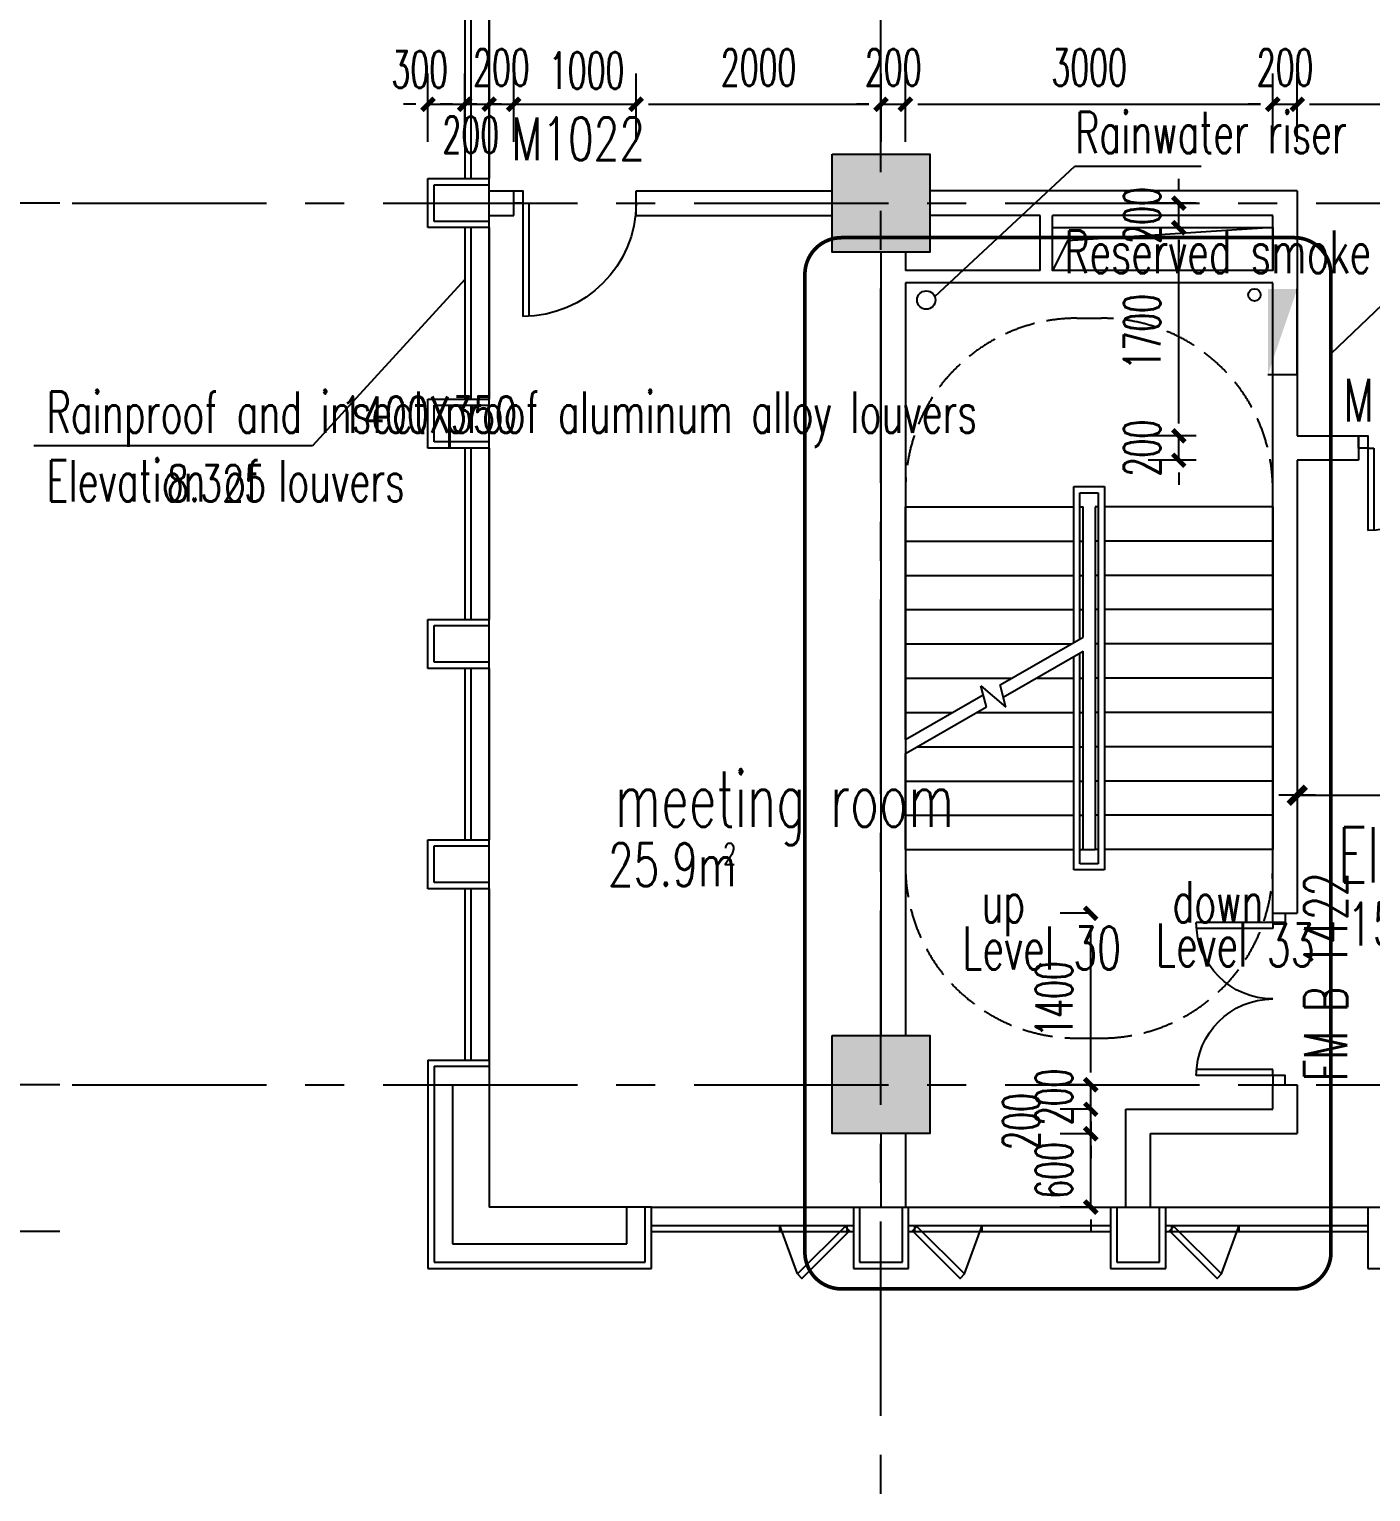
# Model space of a CAD drawing. Extents: x 824790 to 994147, y 4290613 to 4374713.
# Drawn here: x 836554 to 847510, y 4318671 to 4330616 of the extents above; entities that cross this region are included whole.
import ezdxf

# ---------------------------------------------------------------- set-up
doc = ezdxf.new("R2010")
doc.units = 0
doc.header["$LTSCALE"] = 1000
doc.header["$MEASUREMENT"] = 0
for name, pattern in [('ACAD_ISO08W100', [36, 24, -3, 6, -3]), ('CENTER', [50.8, 31.75, -6.35, 6.35, -6.35]), ('DASH', [0.35, 0.25, -0.1]), ('DOTE', [2.42, 2, -0.2, 0.02, -0.2]), ('HIDDEN', [0.375, 0.25, -0.125])]:
    doc.linetypes.add(name, pattern=pattern)
doc.layers.get('0').update_dxf_attribs({"color": 255, "linetype": 'CONTINUOUS'})
doc.layers.add('0-消防箱', color=7, linetype='CONTINUOUS', lineweight=25)
for name, color, linetype in [('A-AREA-TEXT', 6, 'CONTINUOUS'), ('A-AXIS', 3, 'CONTINUOUS'), ('A-DIM', 201, 'CONTINUOUS'), ('A-DOTE', 8, 'ACAD_ISO08W100'), ('A-FIN-GRAN', 34, 'CONTINUOUS'), ('A-NOTE', 150, 'CONTINUOUS'), ('A-TEXT-CN', 31, 'CONTINUOUS'), ('A-WALL', 2, 'CONTINUOUS'), ('A-WINDOW', 4, 'CONTINUOUS'), ('A-WINDOW-TEXT', 93, 'CONTINUOUS'), ('DIM_SYMB', 3, 'CONTINUOUS'), ('DOTE', 17, 'DOTE'), ('HATCH-F252', 252, 'CONTINUOUS'), ('PUB_TEXT', 7, 'CONTINUOUS'), ('S-COLUMN', 1, 'CONTINUOUS'), ('stair', 30, 'CONTINUOUS'), ('WINDOW', 4, 'CONTINUOUS'), ('柱子', 9, 'CONTINUOUS'), ('立管', 7, 'CONTINUOUS'), ('管井', 6, 'CONTINUOUS')]:
    doc.layers.add(name, color=color, linetype=linetype)
doc.styles.add('_HZTXT', font='tjromans.shx', dxfattribs={"width": 0.7, "bigfont": 'tjhztxt.shx'})
doc.styles.add('_TCH_DIM', font='SIMPLEX', dxfattribs={"bigfont": 'GBCBIG'})
doc.styles.add('DIM_FONT', font='SIMPLEX.shx', dxfattribs={"width": 0.6, "bigfont": 'GBCBIG.shx'})
doc.styles.add('PRC-S', font='TJROMANS.shx', dxfattribs={"width": 0.7, "bigfont": 'hztxt.shx'})
doc.styles.add('TONGJI-FONT', font='simplex.shx')
doc.dimstyles.new('DIM100', dxfattribs={"dimscale": 100, "dimtxt": 3, "dimasz": 0.01, "dimexe": 1, "dimexo": 1, "dimgap": 1, "dimtad": 1, "dimdec": 0, "dimtxsty": 'DIM_FONT', "dimblk1": 'h-_DIMX', "dimblk2": 'h-_DIMX', "dimsah": 1, "dimcen": 0.01, "dimclrd": 256, "dimclre": 256, "dimclrt": 7, "dimadec": 3, "dimazin": 3, "dimtfac": 1, "dimtdec": 0, "dimtix": 1, "dimtmove": 2, "dimatfit": 3, "dimldrblk": 'h-_DIMX', "dimtzin": 5, "dimarcsym": 0})
doc.dimstyles.new('DIMN', dxfattribs={"dimtxt": 300, "dimasz": 100, "dimexe": 250, "dimexo": 300, "dimgap": 150, "dimtad": 1, "dimdec": 0, "dimtxsty": 'DIM_FONT', "dimblk": 'h-_ArchTick', "dimcen": 2.5, "dimclrt": 7, "dimazin": 2, "dimtfac": 1, "dimtdec": 0, "dimtix": 1, "dimtmove": 2, "dimatfit": 3, "dimarcsym": 0})

# ---------------------------------------------------------------- blocks, each defined once
blk = doc.blocks.new('h-_DIMX')
blk.add_line((-150, 0), (150, 0))
at = {"const_width": 50}
blk.add_lwpolyline([(-70, -70), (70, 70)], dxfattribs=at)
blk = doc.blocks.new('*D64')
at = {"layer": 'A-AXIS', "lineweight": -2, "transparency": 16777216}
for p, q in [((-2603836, -1760229), (-2606794, -1760229)), ((-2606694, -1760230), (-2606694, -1769228)), ((-2603836, -1769229), (-2606794, -1769229))]:
    blk.add_line(p, q, dxfattribs=at)
for p, rotation in [((-2606694, -1760229), 90), ((-2606694, -1769229), 270)]:
    blk.add_blockref('h-_DIMX', p, dxfattribs=dict(at, rotation=rotation))
at = {"layer": 'A-AXIS', "color": 7, "transparency": 16777216, "insert": (-2606944, -1764729), "char_height": 300, "attachment_point": 5, "rotation": 90, "style": 'DIM_FONT'}
blk.add_mtext('\\A1;9000', dxfattribs=at)
blk = doc.blocks.new('*D65')
at = {"layer": 'A-AXIS', "lineweight": -2, "transparency": 16777216}
for p, q in [((-2603836, -1769229), (-2606794, -1769229)), ((-2606694, -1769230), (-2606694, -1776428)), ((-2603836, -1776429), (-2606794, -1776429))]:
    blk.add_line(p, q, dxfattribs=at)
for p, rotation in [((-2606694, -1769229), 90), ((-2606694, -1776429), 270)]:
    blk.add_blockref('h-_DIMX', p, dxfattribs=dict(at, rotation=rotation))
at = {"layer": 'A-AXIS', "color": 7, "transparency": 16777216, "insert": (-2606944, -1772829), "char_height": 300, "attachment_point": 5, "rotation": 90, "style": 'DIM_FONT'}
blk.add_mtext('\\A1;7200', dxfattribs=at)
blk = doc.blocks.new('*D66')
at = {"layer": 'A-AXIS', "lineweight": -2, "transparency": 16777216}
for p, q in [((-2603836, -1776429), (-2606794, -1776429)), ((-2606694, -1776430), (-2606694, -1777628)), ((-2603836, -1777629), (-2606794, -1777629))]:
    blk.add_line(p, q, dxfattribs=at)
for p, rotation in [((-2606694, -1776429), 90), ((-2606694, -1777629), 270)]:
    blk.add_blockref('h-_DIMX', p, dxfattribs=dict(at, rotation=rotation))
at = {"layer": 'A-AXIS', "color": 7, "transparency": 16777216, "insert": (-2606944, -1777029), "char_height": 300, "attachment_point": 5, "rotation": 90, "style": 'DIM_FONT'}
blk.add_mtext('\\A1;1200', dxfattribs=at)
blk = doc.blocks.new('h-ewryer')
at = {"layer": 'A-WINDOW', "ltscale": 0.5}
blk.add_line((366378, 243878), (366234, 243482), dxfattribs=at)
at = {"layer": 'A-WINDOW'}
for p, q in [((366234, 243532), (366234, 243482)), ((366784, 243532), (366784, 243482))]:
    blk.add_line(p, q, dxfattribs=at)
at = {"layer": 'A-WINDOW', "ltscale": 0.5}
blk.add_lwpolyline([(366378, 243878), (366413, 243914), (366802, 243525), (366767, 243489)], close=True, dxfattribs=at)
blk = doc.blocks.new('h-2层裙房幕墙')
at = {"layer": 'A-FIN-GRAN'}
for p, q in [((738411, 4016735), (738411, 4017135)), ((738411, 4017135), (738911, 4017135)), ((738461, 4016785), (738461, 4017085)), ((738461, 4017085), (738911, 4017085)), ((738911, 4016785), (738461, 4016785)), ((738911, 4016735), (738411, 4016735)), ((738411, 4014935), (738411, 4015335)), ((738411, 4015335), (738911, 4015335)), ((738461, 4014985), (738461, 4015285)), ((738461, 4015285), (738911, 4015285)), ((738911, 4014985), (738461, 4014985)), ((738911, 4014935), (738411, 4014935)), ((738411, 4013135), (738411, 4013535)), ((738411, 4013535), (738911, 4013535)), ((738461, 4013185), (738461, 4013485)), ((738461, 4013485), (738911, 4013485)), ((738911, 4013185), (738461, 4013185)), ((738911, 4013135), (738411, 4013135)), ((738411, 4011335), (738411, 4011735)), ((738411, 4011735), (738911, 4011735)), ((738461, 4011385), (738461, 4011685)), ((738461, 4011685), (738911, 4011685)), ((738911, 4011385), (738461, 4011385)), ((738911, 4011335), (738411, 4011335)), ((738411, 4009935), (738411, 4008235)), ((738411, 4009935), (738911, 4009935)), ((738461, 4009885), (738461, 4008285)), ((738461, 4009885), (738911, 4009885)), ((738911, 4009935), (738911, 4008735)), ((738611, 4009735), (738911, 4009735)), ((738611, 4009735), (738611, 4008435)), ((738411, 4008735), (738411, 4008235)), ((738461, 4008685), (738461, 4008285)), ((740236, 4008735), (738911, 4008735)), ((740036, 4008435), (740036, 4008735)), ((740186, 4008285), (740186, 4008735)), ((740186, 4008285), (740186, 4008685)), ((740236, 4008235), (740236, 4008735)), ((740236, 4008235), (740236, 4008735)), ((741886, 4008735), (741886, 4008235)), ((741936, 4008735), (741936, 4008285)), ((742286, 4008285), (742286, 4008735)), ((742336, 4008235), (742336, 4008735)), ((743986, 4008735), (743986, 4008235)), ((744036, 4008735), (744036, 4008285)), ((744386, 4008285), (744386, 4008735)), ((744436, 4008235), (744436, 4008735)), ((746086, 4008735), (746086, 4008235)), ((738611, 4008435), (740036, 4008435)), ((738461, 4008285), (740186, 4008285)), ((738461, 4008285), (740186, 4008285)), ((741936, 4008285), (742286, 4008285)), ((744036, 4008285), (744386, 4008285)), ((738411, 4008235), (740236, 4008235)), ((738411, 4008235), (740236, 4008235)), ((741886, 4008235), (742336, 4008235)), ((743986, 4008235), (744436, 4008235)), ((746086, 4008235), (746536, 4008235))]:
    blk.add_line(p, q, dxfattribs=at)
at = {"layer": 'WINDOW'}
for p, q in [((738911, 4009935), (738911, 4034735)), ((738711, 4018535), (738711, 4017135)), ((738761, 4018535), (738761, 4017135)), ((738911, 4018535), (738911, 4017135)), ((738711, 4016735), (738711, 4015335)), ((738761, 4016735), (738761, 4015335)), ((738911, 4016735), (738911, 4015335)), ((738711, 4014935), (738711, 4013535)), ((738761, 4014935), (738761, 4013535)), ((738911, 4014935), (738911, 4013535)), ((738711, 4013135), (738711, 4011735)), ((738761, 4013135), (738761, 4011735)), ((738911, 4013135), (738911, 4011735)), ((738711, 4011335), (738711, 4009935)), ((738761, 4011335), (738761, 4009935)), ((738911, 4011335), (738911, 4009935)), ((740236, 4008735), (741886, 4008735)), ((740236, 4008735), (776411, 4008735)), ((742336, 4008735), (743986, 4008735)), ((744436, 4008735), (746086, 4008735)), ((740236, 4008585), (741886, 4008585)), ((740236, 4008535), (741886, 4008535)), ((742336, 4008585), (743986, 4008585)), ((742336, 4008535), (743986, 4008535)), ((744436, 4008585), (746086, 4008585)), ((744436, 4008535), (746086, 4008535))]:
    blk.add_line(p, q, dxfattribs=at)
at = {"layer": 'A-WINDOW', "xscale": -1, "rotation": 180}
blk.add_blockref('h-ewryer', (375051, 4252067), dxfattribs=at)
at = {"layer": 'A-WINDOW', "rotation": 180}
for p in [(1109170, 4252067), (1111270, 4252067)]:
    blk.add_blockref('h-ewryer', p, dxfattribs=at)
blk = doc.blocks.new('h-D10')
for p, q in [((75, 0), (75, 925)), ((125, 0), (125, 923.64766)), ((75, 0), (125, 0))]:
    blk.add_line(p, q)
blk.add_lwpolyline([(75, 0), (0, 0), (0, -100), (75, -100)], close=True)
blk.add_arc((75, 0), 925, 0, 90)
blk = doc.blocks.new('h-D15')
for p, q in [((75, 0), (75, 675)), ((125, 0), (125, 673.145601)), ((1375, 0), (1375, 673.145601)), ((1425, 0), (1425, 675)), ((75, 0), (125, 0)), ((1425, 0), (1375, 0))]:
    blk.add_line(p, q)
for points in [[(75, 0), (0, 0), (0, -100), (75, -100)], [(1425, 0), (1500, 0), (1500, -100), (1425, -100)]]:
    blk.add_lwpolyline(points, close=True)
for centre, start, end in [((75, 0), 0, 90), ((1425, 0), 90, 180)]:
    blk.add_arc(centre, 675, start, end)
blk = doc.blocks.new('h-消火栓')
at = {"color": 0}
for p, q in [((50, -240), (50, 0)), ((50, 0), (750, 0))]:
    blk.add_line(p, q, dxfattribs=at)
blk.add_solid([(50, -240), (750, 0), (50, -240), (750, -240)], dxfattribs=at)
blk = doc.blocks.new('h-D14')
for p, q in [((75, 0), (75, 625)), ((125, 0), (125, 623)), ((1275, 0), (1275, 623)), ((1325, 0), (1325, 625)), ((75, 0), (125, 0)), ((1325, 0), (1275, 0))]:
    blk.add_line(p, q)
for points in [[(75, 0), (0, 0), (0, -100), (75, -100)], [(1325, 0), (1400, 0), (1400, -100), (1325, -100)]]:
    blk.add_lwpolyline(points, close=True)
for centre, start, end in [((75, 0), 0, 90), ((1325, 0), 90, 180)]:
    blk.add_arc(centre, 625, start, end)
blk = doc.blocks.new('h-qwwe')
at = {"layer": 'HATCH-F252'}
blk.add_hatch(color=256, dxfattribs=at).paths.add_polyline_path([(-400, 400), (400, 400), (400, -400), (-400, -400)])
at = {"layer": 'S-COLUMN', "color": 1}
blk.add_lwpolyline([(-400, 400), (400, 400), (400, -400), (-400, -400)], close=True, dxfattribs=at)
blk = doc.blocks.new('h-800zhu')
at = {"layer": '柱子'}
for p in [(-2597129, -1405131), (-2597129, -1412331)]:
    blk.add_blockref('h-qwwe', p, dxfattribs=at)
blk = doc.blocks.new('h-_ArchTick')
at = {"color": 0, "linetype": 'ByBlock', "const_width": 0.4}
blk.add_lwpolyline([(-0.5, -0.5), (0.5, 0.5)], dxfattribs=at)
blk = doc.blocks.new('*D162')
at = {"layer": 'A-DIM', "color": 0, "lineweight": -2, "transparency": 16777216}
for p, q in [((845223, 4321695), (845223, 4321795)), ((845210, 4321595), (844973, 4321595)), ((845223, 4320995), (845223, 4321595)), ((845210, 4320995), (844973, 4320995)), ((845223, 4320895), (845223, 4320795))]:
    blk.add_line(p, q, dxfattribs=at)
at = {"layer": 'A-DIM', "color": 0, "lineweight": -2, "transparency": 16777216, "xscale": 100, "yscale": 100, "zscale": 100}
for p, rotation in [((845223, 4321595), 270), ((845223, 4320995), 90)]:
    blk.add_blockref('h-_ArchTick', p, dxfattribs=dict(at, rotation=rotation))
at = {"layer": 'A-DIM', "color": 7, "transparency": 16777216, "insert": (844923, 4321295), "char_height": 300, "attachment_point": 5, "rotation": 90, "style": 'DIM_FONT'}
blk.add_mtext('\\A1;600', dxfattribs=at)
blk = doc.blocks.new('*D163')
at = {"layer": 'A-DIM', "color": 0, "lineweight": -2, "transparency": 16777216}
for p, q in [((845223, 4321895), (845223, 4321995)), ((845210, 4321795), (844973, 4321795)), ((845223, 4321595), (845223, 4321795)), ((845210, 4321595), (844973, 4321595)), ((845223, 4321495), (845223, 4321395))]:
    blk.add_line(p, q, dxfattribs=at)
at = {"layer": 'A-DIM', "color": 0, "lineweight": -2, "transparency": 16777216, "xscale": 100, "yscale": 100, "zscale": 100}
for p, rotation in [((845223, 4321795), 270), ((845223, 4321595), 90)]:
    blk.add_blockref('h-_ArchTick', p, dxfattribs=dict(at, rotation=rotation))
at = {"layer": 'A-DIM', "color": 7, "transparency": 16777216, "insert": (844655, 4321695), "char_height": 300, "attachment_point": 5, "rotation": 90, "style": 'DIM_FONT'}
blk.add_mtext('\\A1;200', dxfattribs=at)
blk = doc.blocks.new('*D164')
at = {"layer": 'A-DIM', "color": 0, "lineweight": -2, "transparency": 16777216}
for p, q in [((845223, 4322095), (845223, 4322195)), ((845210, 4321995), (844973, 4321995)), ((845223, 4321795), (845223, 4321995)), ((845210, 4321795), (844973, 4321795)), ((845223, 4321695), (845223, 4321595))]:
    blk.add_line(p, q, dxfattribs=at)
at = {"layer": 'A-DIM', "color": 0, "lineweight": -2, "transparency": 16777216, "xscale": 100, "yscale": 100, "zscale": 100}
for p, rotation in [((845223, 4321995), 270), ((845223, 4321795), 90)]:
    blk.add_blockref('h-_ArchTick', p, dxfattribs=dict(at, rotation=rotation))
at = {"layer": 'A-DIM', "color": 7, "transparency": 16777216, "insert": (844923, 4321895), "char_height": 300, "attachment_point": 5, "rotation": 90, "style": 'DIM_FONT'}
blk.add_mtext('\\A1;200', dxfattribs=at)
blk = doc.blocks.new('*D165')
at = {"layer": 'A-DIM', "color": 0, "lineweight": -2, "transparency": 16777216}
for p, q in [((845210, 4323395), (844973, 4323395)), ((845223, 4322095), (845223, 4323295)), ((845210, 4321995), (844973, 4321995))]:
    blk.add_line(p, q, dxfattribs=at)
at = {"layer": 'A-DIM', "color": 0, "lineweight": -2, "transparency": 16777216, "xscale": 100, "yscale": 100, "zscale": 100}
for p, rotation in [((845223, 4323395), 90), ((845223, 4321995), 270)]:
    blk.add_blockref('h-_ArchTick', p, dxfattribs=dict(at, rotation=rotation))
at = {"layer": 'A-DIM', "color": 7, "transparency": 16777216, "insert": (844923, 4322695), "char_height": 300, "attachment_point": 5, "rotation": 90, "style": 'DIM_FONT'}
blk.add_mtext('\\A1;1400', dxfattribs=at)
blk = doc.blocks.new('*D803')
at = {"layer": 'A-DIM', "color": 0, "lineweight": -2, "transparency": 16777216}
for p, q in [((845942, 4329295), (845942, 4329395)), ((846085, 4329195), (845692, 4329195)), ((845942, 4328995), (845942, 4329195)), ((846085, 4328995), (845692, 4328995)), ((845942, 4328895), (845942, 4328795))]:
    blk.add_line(p, q, dxfattribs=at)
at = {"layer": 'A-DIM', "color": 0, "lineweight": -2, "transparency": 16777216, "xscale": 100, "yscale": 100, "zscale": 100}
for p, rotation in [((845942, 4329195), 270), ((845942, 4328995), 90)]:
    blk.add_blockref('h-_ArchTick', p, dxfattribs=dict(at, rotation=rotation))
at = {"layer": 'A-DIM', "color": 7, "transparency": 16777216, "insert": (845642, 4329095), "char_height": 300, "attachment_point": 5, "rotation": 90, "style": 'DIM_FONT'}
blk.add_mtext('\\A1;200', dxfattribs=at)
blk = doc.blocks.new('*D804')
at = {"layer": 'A-DIM', "color": 0, "lineweight": -2, "transparency": 16777216}
for p, q in [((846085, 4328995), (845692, 4328995)), ((845942, 4327395), (845942, 4328895)), ((846085, 4327295), (845692, 4327295))]:
    blk.add_line(p, q, dxfattribs=at)
at = {"layer": 'A-DIM', "color": 0, "lineweight": -2, "transparency": 16777216, "xscale": 100, "yscale": 100, "zscale": 100}
for p, rotation in [((845942, 4328995), 90), ((845942, 4327295), 270)]:
    blk.add_blockref('h-_ArchTick', p, dxfattribs=dict(at, rotation=rotation))
at = {"layer": 'A-DIM', "color": 7, "transparency": 16777216, "insert": (845642, 4328145), "char_height": 300, "attachment_point": 5, "rotation": 90, "style": 'DIM_FONT'}
blk.add_mtext('\\A1;1700', dxfattribs=at)
blk = doc.blocks.new('*D805')
at = {"layer": 'A-DIM', "color": 0, "lineweight": -2, "transparency": 16777216}
for p, q in [((845942, 4327395), (845942, 4327495)), ((846085, 4327295), (845692, 4327295)), ((845942, 4327095), (845942, 4327295)), ((846085, 4327095), (845692, 4327095)), ((845942, 4326995), (845942, 4326895))]:
    blk.add_line(p, q, dxfattribs=at)
at = {"layer": 'A-DIM', "color": 0, "lineweight": -2, "transparency": 16777216, "xscale": 100, "yscale": 100, "zscale": 100}
for p, rotation in [((845942, 4327295), 270), ((845942, 4327095), 90)]:
    blk.add_blockref('h-_ArchTick', p, dxfattribs=dict(at, rotation=rotation))
at = {"layer": 'A-DIM', "color": 7, "transparency": 16777216, "insert": (845642, 4327195), "char_height": 300, "attachment_point": 5, "rotation": 90, "style": 'DIM_FONT'}
blk.add_mtext('\\A1;200', dxfattribs=at)
blk = doc.blocks.new('*D831')
at = {"layer": 'A-DIM', "color": 0, "lineweight": -2, "transparency": 16777216}
for p, q in [((839810, 4329695), (839810, 4330253)), ((840110, 4329695), (840110, 4330253)), ((839710, 4330003), (839610, 4330003)), ((839810, 4330003), (840110, 4330003)), ((840210, 4330003), (840310, 4330003))]:
    blk.add_line(p, q, dxfattribs=at)
at = {"layer": 'A-DIM', "color": 0, "lineweight": -2, "transparency": 16777216, "xscale": 100, "yscale": 100, "zscale": 100}
blk.add_blockref('h-_ArchTick', (839810, 4330003), dxfattribs=at)
at = {"layer": 'A-DIM', "color": 0, "lineweight": -2, "transparency": 16777216, "xscale": 100, "yscale": 100, "zscale": 100, "rotation": 180}
blk.add_blockref('h-_ArchTick', (840110, 4330003), dxfattribs=at)
at = {"layer": 'A-DIM', "color": 7, "transparency": 16777216, "insert": (839743, 4330287), "char_height": 300, "attachment_point": 5, "style": 'DIM_FONT'}
blk.add_mtext('\\A1;300', dxfattribs=at)
blk = doc.blocks.new('*D832')
at = {"layer": 'A-DIM', "color": 0, "lineweight": -2, "transparency": 16777216}
for p, q in [((840110, 4329695), (840110, 4330253)), ((840310, 4329695), (840310, 4330253)), ((840010, 4330003), (839910, 4330003)), ((840110, 4330003), (840310, 4330003)), ((840410, 4330003), (840510, 4330003))]:
    blk.add_line(p, q, dxfattribs=at)
at = {"layer": 'A-DIM', "color": 0, "lineweight": -2, "transparency": 16777216, "xscale": 100, "yscale": 100, "zscale": 100}
blk.add_blockref('h-_ArchTick', (840110, 4330003), dxfattribs=at)
at = {"layer": 'A-DIM', "color": 0, "lineweight": -2, "transparency": 16777216, "xscale": 100, "yscale": 100, "zscale": 100, "rotation": 180}
blk.add_blockref('h-_ArchTick', (840310, 4330003), dxfattribs=at)
at = {"layer": 'A-DIM', "color": 7, "transparency": 16777216, "insert": (840160, 4329754), "char_height": 300, "attachment_point": 5, "style": 'DIM_FONT'}
blk.add_mtext('\\A1;200', dxfattribs=at)
blk = doc.blocks.new('*D833')
at = {"layer": 'A-DIM', "color": 0, "lineweight": -2, "transparency": 16777216}
for p, q in [((840310, 4329695), (840310, 4330253)), ((840510, 4329695), (840510, 4330253)), ((840210, 4330003), (840110, 4330003)), ((840310, 4330003), (840510, 4330003)), ((840610, 4330003), (840710, 4330003))]:
    blk.add_line(p, q, dxfattribs=at)
at = {"layer": 'A-DIM', "color": 0, "lineweight": -2, "transparency": 16777216, "xscale": 100, "yscale": 100, "zscale": 100}
blk.add_blockref('h-_ArchTick', (840310, 4330003), dxfattribs=at)
at = {"layer": 'A-DIM', "color": 0, "lineweight": -2, "transparency": 16777216, "xscale": 100, "yscale": 100, "zscale": 100, "rotation": 180}
blk.add_blockref('h-_ArchTick', (840510, 4330003), dxfattribs=at)
at = {"layer": 'A-DIM', "color": 7, "transparency": 16777216, "insert": (840410, 4330303), "char_height": 300, "attachment_point": 5, "style": 'DIM_FONT'}
blk.add_mtext('\\A1;200', dxfattribs=at)
blk = doc.blocks.new('*D834')
at = {"layer": 'A-DIM', "color": 0, "lineweight": -2, "transparency": 16777216}
for p, q in [((840510, 4329695), (840510, 4330253)), ((841510, 4329695), (841510, 4330253)), ((840410, 4330003), (840310, 4330003)), ((840510, 4330003), (841510, 4330003)), ((841610, 4330003), (841710, 4330003))]:
    blk.add_line(p, q, dxfattribs=at)
at = {"layer": 'A-DIM', "color": 0, "lineweight": -2, "transparency": 16777216, "xscale": 100, "yscale": 100, "zscale": 100}
blk.add_blockref('h-_ArchTick', (840510, 4330003), dxfattribs=at)
at = {"layer": 'A-DIM', "color": 0, "lineweight": -2, "transparency": 16777216, "xscale": 100, "yscale": 100, "zscale": 100, "rotation": 180}
blk.add_blockref('h-_ArchTick', (841510, 4330003), dxfattribs=at)
at = {"layer": 'A-DIM', "color": 7, "transparency": 16777216, "insert": (841106, 4330278), "char_height": 300, "attachment_point": 5, "style": 'DIM_FONT'}
blk.add_mtext('\\A1;1000', dxfattribs=at)
blk = doc.blocks.new('*D835')
at = {"layer": 'A-DIM', "color": 0, "lineweight": -2, "transparency": 16777216}
for p, q in [((841510, 4329695), (841510, 4330253)), ((843510, 4329695), (843510, 4330253)), ((841610, 4330003), (843410, 4330003))]:
    blk.add_line(p, q, dxfattribs=at)
at = {"layer": 'A-DIM', "color": 0, "lineweight": -2, "transparency": 16777216, "xscale": 100, "yscale": 100, "zscale": 100, "rotation": 180}
blk.add_blockref('h-_ArchTick', (841510, 4330003), dxfattribs=at)
at = {"layer": 'A-DIM', "color": 0, "lineweight": -2, "transparency": 16777216, "xscale": 100, "yscale": 100, "zscale": 100}
blk.add_blockref('h-_ArchTick', (843510, 4330003), dxfattribs=at)
at = {"layer": 'A-DIM', "color": 7, "transparency": 16777216, "insert": (842510, 4330303), "char_height": 300, "attachment_point": 5, "style": 'DIM_FONT'}
blk.add_mtext('\\A1;2000', dxfattribs=at)
blk = doc.blocks.new('*D836')
at = {"layer": 'A-DIM', "color": 0, "lineweight": -2, "transparency": 16777216}
for p, q in [((843510, 4329695), (843510, 4330253)), ((843710, 4329695), (843710, 4330253)), ((843410, 4330003), (843310, 4330003)), ((843510, 4330003), (843710, 4330003)), ((843810, 4330003), (843910, 4330003))]:
    blk.add_line(p, q, dxfattribs=at)
at = {"layer": 'A-DIM', "color": 0, "lineweight": -2, "transparency": 16777216, "xscale": 100, "yscale": 100, "zscale": 100}
blk.add_blockref('h-_ArchTick', (843510, 4330003), dxfattribs=at)
at = {"layer": 'A-DIM', "color": 0, "lineweight": -2, "transparency": 16777216, "xscale": 100, "yscale": 100, "zscale": 100, "rotation": 180}
blk.add_blockref('h-_ArchTick', (843710, 4330003), dxfattribs=at)
at = {"layer": 'A-DIM', "color": 7, "transparency": 16777216, "insert": (843610, 4330303), "char_height": 300, "attachment_point": 5, "style": 'DIM_FONT'}
blk.add_mtext('\\A1;200', dxfattribs=at)
blk = doc.blocks.new('*D837')
at = {"layer": 'A-DIM', "color": 0, "lineweight": -2, "transparency": 16777216}
for p, q in [((843710, 4329695), (843710, 4330253)), ((846710, 4329695), (846710, 4330253)), ((843810, 4330003), (846610, 4330003))]:
    blk.add_line(p, q, dxfattribs=at)
at = {"layer": 'A-DIM', "color": 0, "lineweight": -2, "transparency": 16777216, "xscale": 100, "yscale": 100, "zscale": 100, "rotation": 180}
blk.add_blockref('h-_ArchTick', (843710, 4330003), dxfattribs=at)
at = {"layer": 'A-DIM', "color": 0, "lineweight": -2, "transparency": 16777216, "xscale": 100, "yscale": 100, "zscale": 100}
blk.add_blockref('h-_ArchTick', (846710, 4330003), dxfattribs=at)
at = {"layer": 'A-DIM', "color": 7, "transparency": 16777216, "insert": (845210, 4330303), "char_height": 300, "attachment_point": 5, "style": 'DIM_FONT'}
blk.add_mtext('\\A1;3000', dxfattribs=at)
blk = doc.blocks.new('*D838')
at = {"layer": 'A-DIM', "color": 0, "lineweight": -2, "transparency": 16777216}
for p, q in [((846710, 4329695), (846710, 4330253)), ((846910, 4329695), (846910, 4330253)), ((846610, 4330003), (846510, 4330003)), ((846710, 4330003), (846910, 4330003)), ((847010, 4330003), (847110, 4330003))]:
    blk.add_line(p, q, dxfattribs=at)
at = {"layer": 'A-DIM', "color": 0, "lineweight": -2, "transparency": 16777216, "xscale": 100, "yscale": 100, "zscale": 100}
blk.add_blockref('h-_ArchTick', (846710, 4330003), dxfattribs=at)
at = {"layer": 'A-DIM', "color": 0, "lineweight": -2, "transparency": 16777216, "xscale": 100, "yscale": 100, "zscale": 100, "rotation": 180}
blk.add_blockref('h-_ArchTick', (846910, 4330003), dxfattribs=at)
at = {"layer": 'A-DIM', "color": 7, "transparency": 16777216, "insert": (846810, 4330303), "char_height": 300, "attachment_point": 5, "style": 'DIM_FONT'}
blk.add_mtext('\\A1;200', dxfattribs=at)
blk = doc.blocks.new('*D839')
at = {"layer": 'A-DIM', "color": 0, "lineweight": -2, "transparency": 16777216}
for p, q in [((846910, 4329695), (846910, 4330253)), ((849410, 4329695), (849410, 4330253)), ((847010, 4330003), (849310, 4330003))]:
    blk.add_line(p, q, dxfattribs=at)
at = {"layer": 'A-DIM', "color": 0, "lineweight": -2, "transparency": 16777216, "xscale": 100, "yscale": 100, "zscale": 100, "rotation": 180}
blk.add_blockref('h-_ArchTick', (846910, 4330003), dxfattribs=at)
at = {"layer": 'A-DIM', "color": 0, "lineweight": -2, "transparency": 16777216, "xscale": 100, "yscale": 100, "zscale": 100}
blk.add_blockref('h-_ArchTick', (849410, 4330003), dxfattribs=at)
at = {"layer": 'A-DIM', "color": 7, "transparency": 16777216, "insert": (848160, 4330303), "char_height": 300, "attachment_point": 5, "style": 'DIM_FONT'}
blk.add_mtext('\\A1;2500', dxfattribs=at)
blk = doc.blocks.new('h-wrt')
at = {"layer": 'A-DOTE', "linetype": 'CENTER', "ltscale": 0.05}
for p, q in [((-2597128.9, -1784214.6), (-2597128.9, -1744636.2)), ((-2603736, -1769229), (-2483728.3, -1769229)), ((-2603736, -1776429), (-2535091.1, -1776429))]:
    blk.add_line(p, q, dxfattribs=at)
at = {"layer": 'A-AXIS'}
blk.add_linear_dim(base=(-2608294.3, -1750029), p1=(-2603736, -1777629), p2=(-2603736, -1750029), angle=90, dimstyle='DIM100', dxfattribs=at).render()
for base, p1, p2, picture, middle in [((-2606694.3, -1769229), (-2603736, -1760229), (-2603736, -1769229), '*D64', (-2606944.3, -1764729)), ((-2606694.3, -1776429), (-2603736, -1769229), (-2603736, -1776429), '*D65', (-2606944.3, -1772829)), ((-2606694.3, -1777629), (-2603736, -1776429), (-2603736, -1777629), '*D66', (-2606944.3, -1777029))]:
    dim = blk.add_linear_dim(base=base, p1=p1, p2=p2, angle=90, dimstyle='DIM100', dxfattribs=at)
    dim.commit()
    dim.dimension.update_dxf_attribs({"geometry": picture, "text_midpoint": middle})

msp = doc.modelspace()

# ---------------------------------------------------------------- linework, layer by layer
at = {"layer": '0-消防箱'}
msp.add_circle((846559.9, 4328445.4), 50, dxfattribs=at)
at = {"layer": 'A-NOTE'}
for p, q in [((843948.4, 4328433), (845092.5, 4329498.2)), ((845092.5, 4329498.2), (846124.1, 4329498.2)), ((848046.4, 4328788.4), (847185.1, 4327964.6)), ((840109.9, 4328572.5), (838866.8, 4327213.9)), ((838866.8, 4327213.9), (836590.6, 4327213.9))]:
    msp.add_line(p, q, dxfattribs=at)
at = {"layer": 'A-NOTE', "linetype": 'HIDDEN', "const_width": 30}
msp.add_lwpolyline([(843188.3, 4328913.6), (846885.1, 4328913.6, -0.4142136), (847185.1, 4328613.6), (847185.1, 4320627.3, -0.4142136), (846885.1, 4320327.3), (843188.3, 4320327.3, -0.4142136), (842888.3, 4320627.3), (842888.3, 4328613.6, -0.4142136)], format="xyb", close=True, dxfattribs=at)
at = {"layer": 'A-WALL'}
for p, q in [((840309.9, 4329295.4), (840509.9, 4329295.4)), ((840509.9, 4329095.4), (840509.9, 4329295.4)), ((841509.9, 4329095.4), (841509.9, 4329295.4)), ((841509.9, 4329295.4), (843109.9, 4329295.4)), ((846909.9, 4329295.4), (843909.9, 4329295.4)), ((846909.9, 4329295.4), (846909.9, 4327295.4)), ((840309.9, 4329095.4), (840509.9, 4329095.4)), ((841509.9, 4329095.4), (843109.9, 4329095.4)), ((844809.9, 4329095.4), (843909.9, 4329095.4)), ((844809.9, 4328645.4), (844809.9, 4329095.4)), ((846709.9, 4329095.4), (844909.9, 4329095.4)), ((844909.9, 4328645.4), (844909.9, 4329095.4)), ((846709.9, 4328645.4), (846709.9, 4329095.4)), ((843509.9, 4328795.4), (843509.9, 4322395.4)), ((843709.9, 4328795.4), (843709.9, 4328645.4)), ((844809.9, 4328645.4), (843709.9, 4328645.4)), ((846709.9, 4328645.4), (844909.9, 4328645.4)), ((846709.9, 4328545.4), (843709.9, 4328545.4)), ((843709.9, 4328545.4), (843709.9, 4322395.4)), ((846709.9, 4323395.4), (846709.9, 4328545.4)), ((846909.9, 4327295.4), (847409.9, 4327295.4)), ((847409.9, 4327295.4), (847409.9, 4327095.4)), ((846709.9, 4327095.4), (846709.9, 4327095.4)), ((847409.9, 4327095.4), (846909.9, 4327095.4)), ((846909.9, 4327095.4), (846909.9, 4323395.4)), ((846709.9, 4323395.4), (846909.9, 4323395.4)), ((846709.9, 4321795.4), (846709.9, 4321995.4)), ((846709.9, 4321995.4), (846909.9, 4321995.4)), ((846909.9, 4321995.4), (846909.9, 4321595.4)), ((845509.9, 4321795.4), (846709.9, 4321795.4)), ((845509.9, 4320995.4), (845509.9, 4321795.4)), ((843509.9, 4321595.4), (843509.9, 4320995.4)), ((843709.9, 4321595.4), (843709.9, 4320995.4)), ((845709.9, 4321595.4), (846909.9, 4321595.4)), ((845709.9, 4320995.4), (845709.9, 4321595.4)), ((843509.9, 4320995.4), (843709.9, 4320995.4))]:
    msp.add_line(p, q, dxfattribs=at)
at = {"layer": 'DIM_SYMB'}
for points in [[(845984.9, 4323775.4, 0, 0, 0), (845984.9, 4327622.9, 0, 0, 0), (844434.9, 4327622.9, 0, 0, 0), (844434.9, 4325615.4, 80, 0, 0), (844434.9, 4325315.4, 0, 0, 0)], [(844434.9, 4323775.4, 0, 0, 0), (844434.9, 4324735.4, 80, 0, 0), (844434.9, 4325035.4, 0, 0, 0)]]:
    msp.add_lwpolyline(points, format="xyseb", dxfattribs=at)
at = {"layer": 'stair'}
for p, q in [((845084.9, 4325608.4), (845084.9, 4326880.4)), ((845084.9, 4326880.4), (845334.9, 4326880.4)), ((845334.9, 4326880.4), (845334.9, 4323750.4)), ((845134.9, 4325637.2), (845134.9, 4326830.4)), ((845134.9, 4326830.4), (845284.9, 4326830.4)), ((845284.9, 4326830.4), (845284.9, 4323800.4)), ((843709.9, 4324814.5), (843709.9, 4326715.4)), ((843709.9, 4326715.4), (845084.9, 4326715.4)), ((845134.9, 4326715.4), (845159.9, 4326715.4)), ((845159.9, 4325651.7), (845159.9, 4326715.4)), ((845259.9, 4326715.4), (845259.9, 4323915.4)), ((845284.9, 4326715.4), (845259.9, 4326715.4)), ((846709.9, 4326715.4), (845334.9, 4326715.4)), ((846709.9, 4326715.4), (846709.9, 4323915.4)), ((843709.9, 4326435.4), (845084.9, 4326435.4)), ((845134.9, 4326435.4), (845159.9, 4326435.4)), ((845284.9, 4326435.4), (845259.9, 4326435.4)), ((846709.9, 4326435.4), (845334.9, 4326435.4)), ((843709.9, 4326155.4), (845084.9, 4326155.4)), ((845134.9, 4326155.4), (845159.9, 4326155.4)), ((845284.9, 4326155.4), (845259.9, 4326155.4)), ((846709.9, 4326155.4), (845334.9, 4326155.4)), ((843709.9, 4325875.4), (845084.9, 4325875.4)), ((845134.9, 4325875.4), (845159.9, 4325875.4)), ((845284.9, 4325875.4), (845259.9, 4325875.4)), ((846709.9, 4325875.4), (845334.9, 4325875.4)), ((844482, 4325260.3), (845159.9, 4325651.7)), ((843709.9, 4325595.4), (845062.3, 4325595.4)), ((844508.8, 4325160.3), (845159.9, 4325536.2)), ((845159.9, 4323915.4), (845159.9, 4325536.2)), ((845284.9, 4325595.4), (845259.9, 4325595.4)), ((846709.9, 4325595.4), (845334.9, 4325595.4)), ((845084.9, 4323750.4), (845084.9, 4325492.9)), ((845134.9, 4323800.4), (845134.9, 4325521.8)), ((843709.9, 4325315.4), (844577.4, 4325315.4)), ((844777.4, 4325315.4), (845084.9, 4325315.4)), ((845134.9, 4325315.4), (845159.9, 4325315.4)), ((845284.9, 4325315.4), (845259.9, 4325315.4)), ((846709.9, 4325315.4), (845334.9, 4325315.4)), ((843709.9, 4324814.5), (844343.7, 4325180.4)), ((844370.5, 4325080.4), (844324.3, 4325252.8)), ((844324.3, 4325252.8), (844530.3, 4325079.9)), ((844530.3, 4325079.9), (844482, 4325260.3)), ((843709.9, 4324699.1), (844370.5, 4325080.4)), ((843709.9, 4325035.4), (844092.4, 4325035.4)), ((844292.4, 4325035.4), (845084.9, 4325035.4)), ((845134.9, 4325035.4), (845159.9, 4325035.4)), ((845284.9, 4325035.4), (845259.9, 4325035.4)), ((846709.9, 4325035.4), (845334.9, 4325035.4)), ((843709.9, 4323915.4), (843709.9, 4324699.1)), ((843807.4, 4324755.4), (845084.9, 4324755.4)), ((845134.9, 4324755.4), (845159.9, 4324755.4)), ((845284.9, 4324755.4), (845259.9, 4324755.4)), ((846709.9, 4324755.4), (845334.9, 4324755.4)), ((843709.9, 4324475.4), (845084.9, 4324475.4)), ((845134.9, 4324475.4), (845159.9, 4324475.4)), ((845284.9, 4324475.4), (845259.9, 4324475.4)), ((846709.9, 4324475.4), (845334.9, 4324475.4)), ((843709.9, 4324195.4), (845084.9, 4324195.4)), ((845134.9, 4324195.4), (845159.9, 4324195.4)), ((845284.9, 4324195.4), (845259.9, 4324195.4)), ((846709.9, 4324195.4), (845334.9, 4324195.4)), ((843709.9, 4323915.4), (845084.9, 4323915.4)), ((845134.9, 4323915.4), (845159.9, 4323915.4)), ((845159.9, 4323915.4), (845259.9, 4323915.4)), ((845284.9, 4323915.4), (845259.9, 4323915.4)), ((846709.9, 4323915.4), (845334.9, 4323915.4)), ((845334.9, 4323750.4), (845084.9, 4323750.4)), ((845284.9, 4323800.4), (845134.9, 4323800.4))]:
    msp.add_line(p, q, dxfattribs=at)
at = {"layer": 'stair', "linetype": 'DASH'}
for points in [[(843709.9, 4326855.4, -0.4142136), (845109.9, 4328255.4), (845309.9, 4328255.4, -0.4142136), (846709.9, 4326855.4)], [(843709.9, 4323775.4, 0.4142136), (845109.9, 4322375.4), (845309.9, 4322375.4, 0.4142136), (846709.9, 4323775.4)]]:
    msp.add_lwpolyline(points, format="xyb", dxfattribs=at)
at = {"layer": '立管'}
msp.add_circle((843879.2, 4328404), 75, dxfattribs=at)
at = {"layer": '管井'}
msp.add_lwpolyline([(846709.9, 4328995.4), (846709.9, 4328995.4), (845033.7, 4328886.2), (844909.9, 4328645.4)], dxfattribs=at)
msp.add_lwpolyline([(844909.9, 4328995.4), (846709.9, 4328995.4), (846709.9, 4328645.4), (844909.9, 4328645.4)], close=True, dxfattribs=at)

# ---------------------------------------------------------------- block references
at = {"layer": '0-消防箱', "xscale": -1, "rotation": 270}
msp.add_blockref('h-消火栓', (846909.9, 4327745.4), dxfattribs=at)
at = {"layer": 'A-WINDOW'}
msp.add_blockref('h-2层裙房幕墙', (101399, 312260.4), dxfattribs=at)
at = {"layer": 'A-WINDOW', "xscale": -1}
for name, p, rotation in [('h-D10', (840509.9, 4329195.4), 180), ('h-D15', (847409.9, 4327195.4), 180), ('h-D14', (846709.9, 4323395.4), 90)]:
    msp.add_blockref(name, p, dxfattribs=dict(at, rotation=rotation))
at = {"layer": 'DOTE'}
msp.add_blockref('h-wrt', (3440638.8, 6098424.3), dxfattribs=at)
at = {"layer": 'S-COLUMN'}
msp.add_blockref('h-800zhu', (3440638.8, 5734326.8), dxfattribs=at)

# ---------------------------------------------------------------- texts
at = {"layer": 'A-AREA-TEXT', "style": '_HZTXT', "width": 0.7}
for s, height, p in [('25.9m', 350, (841279.8, 4323617.7)), ('2', 175, (842222.1, 4323792.7)), ('15.2m', 350, (847314.6, 4323132.6))]:
    msp.add_text(s, height=height, dxfattribs=at).set_placement(p)
at = {"layer": 'A-TEXT-CN', "style": 'TONGJI-FONT', "width": 0.65}
for s, height, p in [('Reserved smoke exhaust well', 350, (845008, 4328623.3)), ('meeting room', 450, (841338, 4324102.5)), ('Elevator Lobby', 450, (847242, 4323647.8)), ('Level 30', 350, (844173.4, 4322936.1)), ('Level 33', 350, (845754.5, 4322961))]:
    msp.add_text(s, height=height, dxfattribs=at).set_placement(p)
at = {"layer": 'A-WINDOW-TEXT', "style": 'PRC-S', "width": 0.7}
for s, p in [('M1022', (840491, 4329545.5)), ('M1522', (847285.3, 4327411.1))]:
    msp.add_text(s, height=350, dxfattribs=at).set_placement(p)
at = {"layer": 'A-WINDOW-TEXT', "style": 'TONGJI-FONT', "width": 0.65}
msp.add_text('FM B 1422', height=350, rotation=90, dxfattribs=at).set_placement((847317.4, 4322024.3))
at = {"layer": 'PUB_TEXT'}
for s, height, style, width, p in [('Rainwater riser', 337.589, 'TONGJI-FONT', 0.65, (845095.7, 4329603.2)), ('Rainproof and insect proof aluminum alloy louvers', 337.589, 'TONGJI-FONT', 0.65, (836695.6, 4327318.9)), ('1400X350', 297.5, '_TCH_DIM', 0.705882, (839097.3, 4327318.9)), ('Elevation of louvers', 337.589, 'TONGJI-FONT', 0.65, (836695.6, 4326758.9)), ('8.325', 297.5, '_TCH_DIM', 0.705882, (837678.6, 4326758.9)), ('down', 337.59, 'TONGJI-FONT', 0.65, (845889.9, 4323320.4)), ('up', 337.59, 'TONGJI-FONT', 0.65, (844330.6, 4323320.4))]:
    msp.add_text(s, height=height, dxfattribs=dict(at, style=style, width=width)).set_placement(p)

# ---------------------------------------------------------------- dimensions: what is measured, and where the dimension line sits
at = {"layer": 'A-DIM'}
for base, p1, p2, angle, picture, middle in [((840109.9, 4330003.2), (839809.9, 4329395.4), (840109.9, 4329395.4), 0, '*D831', (839742.8, 4330287)), ((841509.9, 4330003.2), (840509.9, 4329395.4), (841509.9, 4329395.4), 0, '*D834', (841105.6, 4330278.2)), ((840309.9, 4330003.2), (840109.9, 4329395.4), (840309.9, 4329395.4), 0, '*D832', (840159.9, 4329754.2)), ((845223, 4321795.4), (845509.9, 4321595.4), (845509.9, 4321795.4), 90, '*D163', (844655.5, 4321695.4))]:
    dim = msp.add_linear_dim(base=base, p1=p1, p2=p2, angle=angle, dimstyle='DIMN', dxfattribs=at)
    dim.commit()
    dim.dimension.update_dxf_attribs({"geometry": picture, "text_midpoint": middle, "dimtype": 129})
for p1, p2, distance, picture, middle in [((840309.9, 4329395.4), (840509.9, 4329395.4), 607.9, '*D833', (840409.9, 4330303.2)), ((841509.9, 4329395.4), (843509.9, 4329395.4), 607.9, '*D835', (842509.9, 4330303.2)), ((843509.9, 4329395.4), (843709.9, 4329395.4), 607.9, '*D836', (843609.9, 4330303.2)), ((843709.9, 4329395.4), (846709.9, 4329395.4), 607.9, '*D837', (845209.9, 4330303.2)), ((846709.9, 4329395.4), (846909.9, 4329395.4), 607.9, '*D838', (846809.9, 4330303.2)), ((846909.9, 4329395.4), (849409.9, 4329395.4), 607.9, '*D839', (848159.9, 4330303.2)), ((846385.2, 4328995.4), (846385.2, 4329195.4), 442.8, '*D803', (845642.5, 4329095.4)), ((846385.2, 4327295.4), (846385.2, 4328995.4), 442.8, '*D804', (845642.5, 4328145.4)), ((846385.2, 4327095.4), (846385.2, 4327295.4), 442.8, '*D805', (845642.5, 4327195.4)), ((845509.9, 4321995.4), (845509.9, 4323395.4), 286.9, '*D165', (844923, 4322695.4)), ((845509.9, 4321795.4), (845509.9, 4321995.4), 286.9, '*D164', (844923, 4321895.4)), ((845509.9, 4320995.4), (845509.9, 4321595.4), 286.9, '*D162', (844923, 4321295.4))]:
    dim = msp.add_aligned_dim(p1=p1, p2=p2, distance=distance, dimstyle='DIMN', dxfattribs=at)
    dim.commit()
    dim.dimension.update_dxf_attribs({"geometry": picture, "text_midpoint": middle})
msp.add_linear_dim(base=(849409.9, 4324359), p1=(846909.9, 4325006.3), p2=(849409.9, 4325006.3), angle=0, location=(847968.3, 4324614.2), dimstyle='DIM100', dxfattribs=at).render()

doc.saveas('drawing.dxf')
